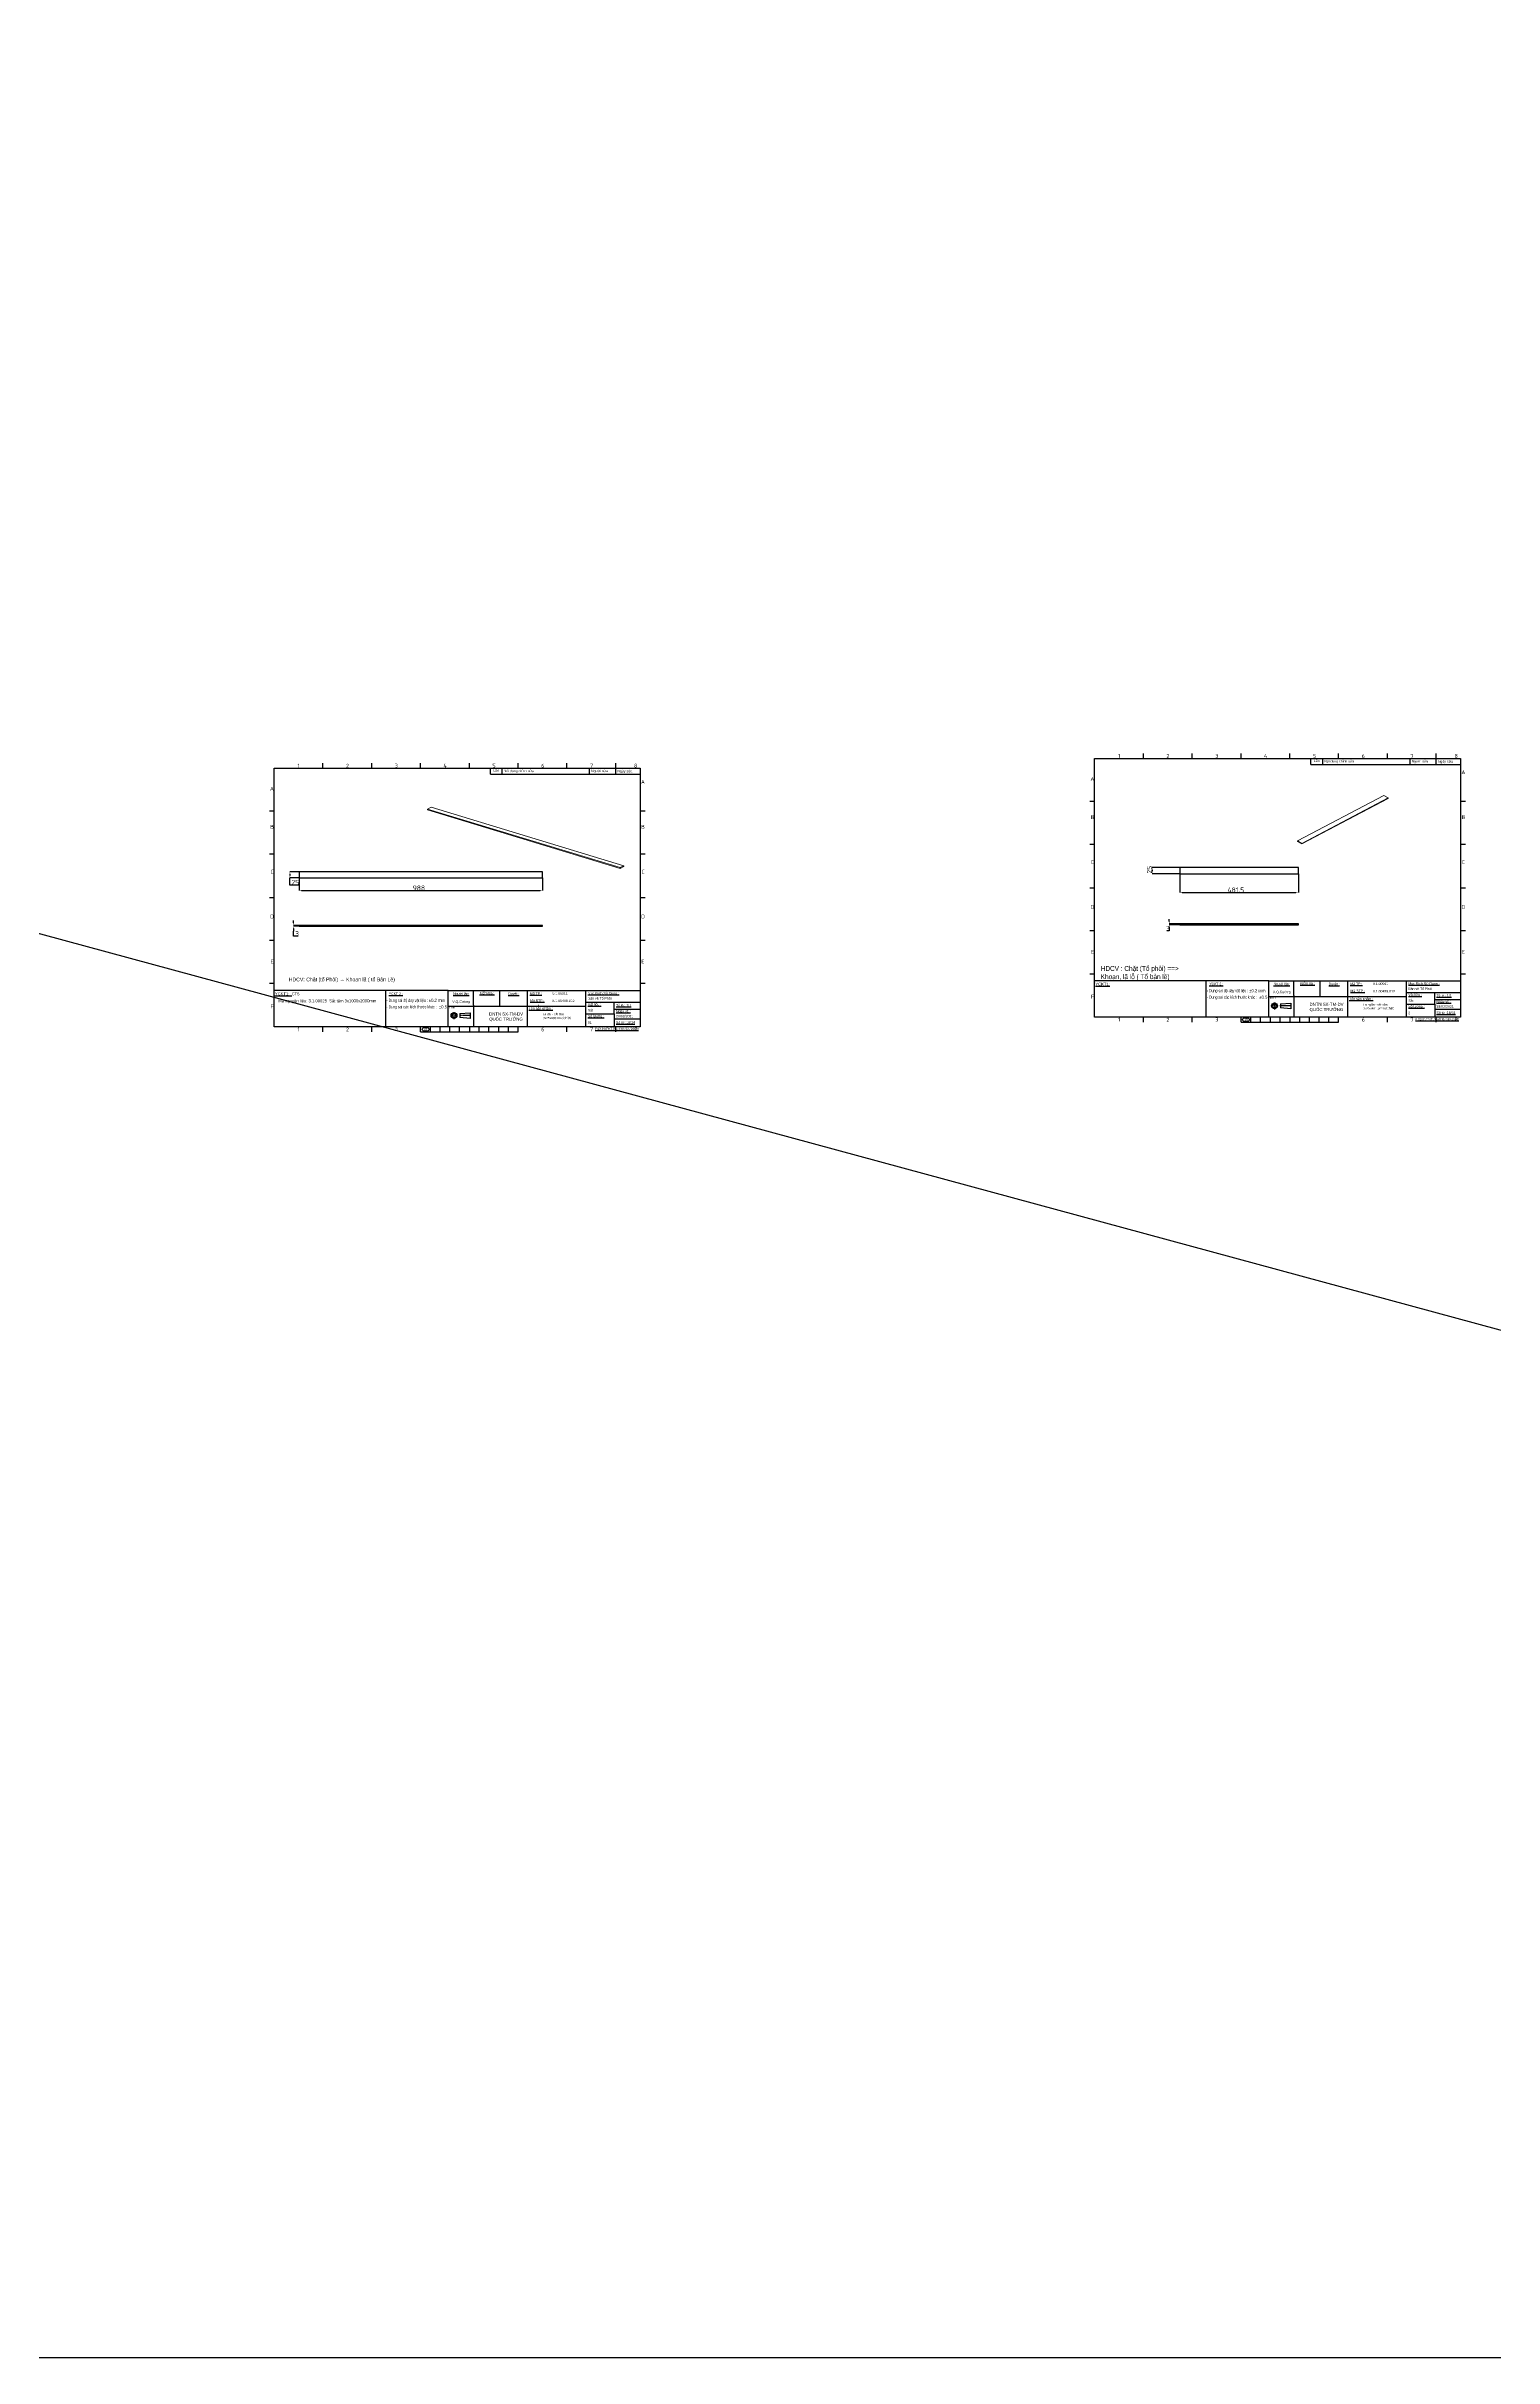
# Model space of a CAD drawing. Header units: millimetres. Extents: x -205945 to -46279, y 28253 to 108078.
# Drawn here: x -88044 to -82172, y 28253 to 37634 of the extents above; entities that cross this region are included whole.
import ezdxf

# ---------------------------------------------------------------- set-up
doc = ezdxf.new("R2010")
doc.units = ezdxf.units.MM
doc.header["$PDMODE"] = 2
for name, pattern in [('CENTER', [2, 1.25, -0.25, 0.25, -0.25]), ('CENTERX2', [4, 2.5, -0.5, 0.5, -0.5]), ('CONTPVMNIL', [0])]:
    doc.linetypes.add(name, pattern=pattern)
doc.layers.get('0').update_dxf_attribs({"linetype": 'CONTPVMNIL'})
doc.layers.get('DEFPOINTS').update_dxf_attribs({"color": 6})
for name, color, linetype in [('CENTER', 1, 'CENTERX2'), ('FRAME050', 6, 'Continuous'), ('MAIN', 7, 'Continuous')]:
    doc.layers.add(name, color=color, linetype=linetype)
doc.styles.add('ISOCP', font='isocp')
doc.styles.add('SLDTEXTSTYLE3', font='TXT', dxfattribs={"width": 0.65, "bigfont": 'bigfont'})
doc.styles.get("Standard").update_dxf_attribs({"font": 'isocp.shx'})
doc.styles.add('style1', font='arial.ttf', dxfattribs={"width": 0.75})
doc.dimstyles.new('Dim20$0', dxfattribs={"dimtxt": 20, "dimasz": 10, "dimexe": 0, "dimexo": 0, "dimgap": 0.6, "dimtad": 1, "dimtoh": 1, "dimdsep": 46, "dimtxsty": 'ISOCP', "dimcen": 0, "dimclrd": 3, "dimclre": 3, "dimclrt": 7, "dimadec": 3, "dimazin": 2, "dimtp": 0.05, "dimtm": 0.05, "dimtfac": 0.7, "dimtofl": 0, "dimtmove": 0, "dimatfit": 3, "dimfxl": 0, "dimtolj": 1, "dimarcsym": 0})

# ---------------------------------------------------------------- blocks, each defined once
blk = doc.blocks.new('ẢERHAEEH')
at = {"layer": 'FRAME050'}
for p, q in [((-261.4, 214), (-261.4, 217.9)), ((-221.8, 214), (-221.8, 217.9)), ((-182.2, 214), (-182.2, 217.9)), ((-142.6, 214), (-142.6, 217.9)), ((-103, 214), (-103, 217.9)), ((-63.4, 214), (-63.4, 217.9)), ((-23.8, 214), (-23.8, 217.9)), ((-301, 179), (-304.9, 179)), ((0, 179), (-4, 179)), ((-301, 144), (-304.9, 144)), ((0, 144), (-4, 144)), ((-304.9, 109), (-301, 109)), ((-4, 109), (0, 109)), ((-301, 74), (-304.9, 74)), ((0, 74), (-4, 74)), ((-301, 39), (-304.9, 39)), ((0, 39), (-4, 39)), ((-261.4, 0), (-261.4, 4)), ((-221.8, 0), (-221.8, 4)), ((-182.2, 0), (-182.2, 4)), ((-182.2, 0), (-103, 0)), ((-174.2, 0), (-174.2, 4)), ((-166.3, 0), (-166.3, 4)), ((-158.4, 0), (-158.4, 4)), ((-150.5, 0), (-150.5, 4)), ((-142.6, 4), (-142.6, 0)), ((-134.6, 0), (-134.6, 4)), ((-126.7, 0), (-126.7, 4)), ((-118.8, 0), (-118.8, 4)), ((-110.9, 0), (-110.9, 4)), ((-103, 0), (-103, 4)), ((-63.4, 0), (-63.4, 4)), ((-23.8, 0), (-23.8, 4))]:
    blk.add_line(p, q, dxfattribs=at)
at = {"layer": 'MAIN', "color": 7, "linetype": 'Continuous'}
blk.add_lwpolyline([(-301, 214), (-4, 214), (-4, 4), (-301, 4)], close=True, dxfattribs=at)
at = {"layer": 'FRAME050', "style": 'ISOCP'}
for s, p in [('1', (-282, 214.4)), ('2', (-242.7, 214.3)), ('3', (-203.1, 214.4)), ('4', (-163.6, 214.4)), ('5', (-123.9, 214.4)), ('6', (-84.3, 214.3)), ('7', (-44.7, 214.4)), ('8', (-9, 214.4)), ('A', (-304.4, 195.6)), ('A', (-3.4, 201.2)), ('B', (-304.2, 164.7)), ('B', (-3.2, 164.7)), ('C', (-304, 128.3)), ('C', (-3, 128.3)), ('D', (-304.3, 91.9)), ('D', (-3.3, 91.9)), ('E', (-304, 55.4)), ('E', (-3.1, 55.4)), ('F', (-304, 19)), ('1', (-282, 0.4)), ('2', (-242.7, 0.3)), ('3', (-203.1, 0.5)), ('6', (-84.3, 0.3)), ('7', (-44.7, 0.4)), ('8', (-9, 0.4))]:
    blk.add_text(s, height=3.17, dxfattribs=at).set_placement(p)
blk = doc.blocks.new('*D492')
at = {"color": 3, "lineweight": -2, "ltscale": 30, "transparency": 16777216}
for p, q in [((-87041.5, 34075.4), (-87041.5, 34085.4)), ((-87018.4, 34065.4), (-87041.5, 34065.4)), ((-87018.4, 34062.4), (-87041.5, 34062.4)), ((-87041.5, 34052.4), (-87041.5, 34042.4)), ((-87041.5, 34022), (-87041.5, 34042.4)), ((-87021.5, 34022), (-87041.5, 34022))]:
    blk.add_line(p, q, dxfattribs=at)
at = {"color": 3, "ltscale": 30, "transparency": 16777216}
for points in [[(-87043.2, 34075.4), (-87039.9, 34075.4), (-87041.5, 34065.4)], [(-87043.2, 34052.4), (-87039.9, 34052.4), (-87041.5, 34062.4)]]:
    blk.add_solid(points, dxfattribs=at)
at = {"layer": 'DEFPOINTS', "color": 0, "ltscale": 30, "transparency": 16777216}
for p in [(-87041.5, 34062.4), (-87018.4, 34065.4), (-87018.4, 34062.4)]:
    blk.add_point(p, dxfattribs=at)
at = {"color": 7, "ltscale": 30, "transparency": 16777216, "insert": (-87026.5, 34032.6), "char_height": 20, "attachment_point": 5, "style": 'ISOCP'}
blk.add_mtext('\\A1;3', dxfattribs=at)
blk = doc.blocks.new('*D493')
at = {"color": 3, "lineweight": -2, "ltscale": 30, "transparency": 16777216}
for p, q in [((-87018.4, 34283.1), (-87055.6, 34283.1)), ((-87055.6, 34273.1), (-87055.6, 34268.1)), ((-87018.4, 34258.1), (-87055.6, 34258.1)), ((-87055.6, 34229.6), (-87055.6, 34258.1)), ((-87021.1, 34229.6), (-87055.6, 34229.6))]:
    blk.add_line(p, q, dxfattribs=at)
at = {"color": 3, "ltscale": 30, "transparency": 16777216}
for points in [[(-87057.3, 34273.1), (-87053.9, 34273.1), (-87055.6, 34283.1)], [(-87057.3, 34268.1), (-87053.9, 34268.1), (-87055.6, 34258.1)]]:
    blk.add_solid(points, dxfattribs=at)
at = {"layer": 'DEFPOINTS', "color": 0, "ltscale": 30, "transparency": 16777216}
for p in [(-87055.6, 34258.1), (-87018.4, 34283.1), (-87018.4, 34258.1)]:
    blk.add_point(p, dxfattribs=at)
at = {"color": 7, "ltscale": 30, "transparency": 16777216, "insert": (-87033.3, 34240.2), "char_height": 20, "attachment_point": 5, "style": 'ISOCP'}
blk.add_mtext('\\A1;25', dxfattribs=at)
blk = doc.blocks.new('*D497')
at = {"color": 3, "lineweight": -2, "ltscale": 30, "transparency": 16777216}
for p, q in [((-87018.4, 34258.1), (-87018.4, 34207)), ((-86030.4, 34258.1), (-86030.4, 34207)), ((-87008.4, 34207), (-86040.4, 34207))]:
    blk.add_line(p, q, dxfattribs=at)
at = {"color": 3, "ltscale": 30, "transparency": 16777216}
for points in [[(-87008.4, 34208.7), (-87008.4, 34205.3), (-87018.4, 34207)], [(-86040.4, 34208.7), (-86040.4, 34205.3), (-86030.4, 34207)]]:
    blk.add_solid(points, dxfattribs=at)
at = {"layer": 'DEFPOINTS', "color": 0, "ltscale": 30, "transparency": 16777216}
for p in [(-87018.4, 34258.1, 0), (-86030.4, 34258.1, 0), (-86030.4, 34207)]:
    blk.add_point(p, dxfattribs=at)
at = {"color": 7, "ltscale": 30, "transparency": 16777216, "insert": (-86532.2, 34217.6), "char_height": 20, "attachment_point": 5, "style": 'ISOCP'}
blk.add_mtext('\\A1;988', dxfattribs=at)
blk = doc.blocks.new('*D494')
at = {"color": 3, "lineweight": -2, "ltscale": 30, "transparency": 16777216}
for p, q in [((-83445.9, 34300.5), (-83558, 34300.5)), ((-83558, 34290.5), (-83558, 34285.5)), ((-83445.9, 34275.5), (-83558, 34275.5))]:
    blk.add_line(p, q, dxfattribs=at)
at = {"color": 3, "ltscale": 30, "transparency": 16777216}
for points in [[(-83559.6, 34290.5), (-83556.3, 34290.5), (-83558, 34300.5)], [(-83559.6, 34285.5), (-83556.3, 34285.5), (-83558, 34275.5)]]:
    blk.add_solid(points, dxfattribs=at)
at = {"layer": 'DEFPOINTS', "color": 0, "ltscale": 30, "transparency": 16777216}
for p in [(-83558, 34275.5), (-83445.9, 34300.5, 0), (-83445.9, 34275.5, 0)]:
    blk.add_point(p, dxfattribs=at)
at = {"color": 7, "ltscale": 30, "transparency": 16777216, "insert": (-83568.6, 34291.6), "char_height": 20, "attachment_point": 5, "rotation": 90, "style": 'ISOCP'}
blk.add_mtext('\\A1;25', dxfattribs=at)
blk = doc.blocks.new('*D495')
at = {"color": 3, "lineweight": -2, "ltscale": 30, "transparency": 16777216}
for p, q in [((-83445.9, 34275.5), (-83445.9, 34198.9)), ((-82964.4, 34275.5), (-82964.4, 34198.9)), ((-83435.9, 34198.9), (-82974.4, 34198.9))]:
    blk.add_line(p, q, dxfattribs=at)
at = {"color": 3, "ltscale": 30, "transparency": 16777216}
for points in [[(-83435.9, 34200.6), (-83435.9, 34197.3), (-83445.9, 34198.9)], [(-82974.4, 34200.6), (-82974.4, 34197.3), (-82964.4, 34198.9)]]:
    blk.add_solid(points, dxfattribs=at)
at = {"layer": 'DEFPOINTS', "color": 0, "ltscale": 30, "transparency": 16777216}
for p in [(-83445.9, 34275.5), (-82964.4, 34275.5, 0), (-82964.4, 34198.9)]:
    blk.add_point(p, dxfattribs=at)
at = {"color": 7, "ltscale": 30, "transparency": 16777216, "insert": (-83218.1, 34209.5), "char_height": 20, "attachment_point": 5, "style": 'ISOCP'}
blk.add_mtext('\\A1;481.5', dxfattribs=at)
blk = doc.blocks.new('*D496')
at = {"color": 3, "lineweight": -2, "ltscale": 30, "transparency": 16777216}
for p, q in [((-83488.5, 34081.5), (-83488.5, 34091.5)), ((-83445.9, 34071.5), (-83488.5, 34071.5)), ((-83445.9, 34068.5), (-83488.5, 34068.5)), ((-83488.5, 34058.5), (-83488.5, 34043.1)), ((-83488.5, 34043.1), (-83497.9, 34043.1))]:
    blk.add_line(p, q, dxfattribs=at)
at = {"color": 3, "ltscale": 30, "transparency": 16777216}
for points in [[(-83490.2, 34081.5), (-83486.8, 34081.5), (-83488.5, 34071.5)], [(-83490.2, 34058.5), (-83486.8, 34058.5), (-83488.5, 34068.5)]]:
    blk.add_solid(points, dxfattribs=at)
at = {"layer": 'DEFPOINTS', "color": 0, "ltscale": 30, "transparency": 16777216}
for p in [(-83488.5, 34068.5), (-83445.9, 34071.5, 0), (-83445.9, 34068.5, 0)]:
    blk.add_point(p, dxfattribs=at)
at = {"color": 7, "ltscale": 30, "transparency": 16777216, "insert": (-83493.5, 34053.7), "char_height": 20, "attachment_point": 5, "style": 'ISOCP'}
blk.add_mtext('\\A1;3', dxfattribs=at)

msp = doc.modelspace()

# ---------------------------------------------------------------- linework, layer by layer
at = {"ltscale": 30}
msp.add_line((-135875.365, 47014.308), (-66788.624, 28252.757), dxfattribs=at)
at = {"color": 0, "linetype": 'Continuous', "lineweight": 0, "extrusion": (-1.11022e-16, 0.919297, 0.393565)}
for p, q in [((-86482.474, 34545.486, 0), (-86497.76, 34537.7, 0)), ((-86497.76, 34537.7, 0), (-86497.76, 34534.942, 0)), ((-86497.76, 34537.7, 0), (-85715.95, 34299.954, 0)), ((-85715.95, 34297.196, 0), (-86497.76, 34534.942, 0)), ((-85700.664, 34307.74, 0), (-86482.474, 34545.486, 0)), ((-85715.95, 34299.954, 0), (-85700.664, 34307.74, 0)), ((-85700.664, 34304.982, 0), (-85715.95, 34297.196, 0)), ((-85715.95, 34299.954, 0), (-85715.95, 34297.196, 0)), ((-85700.664, 34307.74, 0), (-85700.664, 34304.982, 0))]:
    msp.add_line(p, q, dxfattribs=at)
at = {"color": 0, "linetype": 'Continuous', "lineweight": 0, "extrusion": (-1.11022e-16, 0.830102, 0.557611)}
for p, q in [((-82617.333, 34593.056, 0), (-82967.458, 34408.745, 0)), ((-82950.296, 34398.608, 0), (-82600.172, 34582.919, 0)), ((-82600.172, 34580.429, 0), (-82950.296, 34396.118, 0)), ((-82600.172, 34582.919, 0), (-82617.333, 34593.056, 0)), ((-82600.172, 34582.919, 0), (-82600.172, 34580.429, 0)), ((-82967.458, 34408.745, 0), (-82967.458, 34406.255, 0)), ((-82967.458, 34408.745, 0), (-82950.296, 34398.608, 0)), ((-82950.296, 34396.118, 0), (-82967.458, 34406.255, 0)), ((-82950.296, 34398.608, 0), (-82950.296, 34396.118, 0))]:
    msp.add_line(p, q, dxfattribs=at)
for p, q in [((-86413.202, 33801.962), (-87119.378, 33801.962)), ((-86668.44, 33801.962), (-86668.44, 33653.997)), ((-86205.676, 33801.962), (-86205.676, 33737.449)), ((-85854.733, 33754.199), (-85854.733, 33801.962)), ((-83084.739, 33841.182), (-83790.915, 33841.182)), ((-83339.976, 33841.182), (-83339.976, 33693.217)), ((-83084.739, 33776.669), (-82763.959, 33776.669)), ((-82982.762, 33780.771), (-82982.762, 33693.217)), ((-82877.213, 33841.182), (-82877.213, 33776.669)), ((-82718.396, 33780.771), (-82717.755, 33780.771)), ((-82526.27, 33793.419), (-82526.27, 33841.182)), ((-86413.202, 33737.449), (-86092.422, 33737.449)), ((-86311.225, 33741.551), (-86311.225, 33653.997)), ((-86046.859, 33741.551), (-86046.218, 33741.551)), ((-85739.532, 33726.063), (-85634.378, 33726.063)), ((-85739.532, 33686.849), (-85634.378, 33686.849)), ((-82411.069, 33765.283), (-82305.915, 33765.283)), ((-82411.069, 33726.069), (-82305.915, 33726.069))]:
    msp.add_line(p, q)
at = {"ltscale": 3}
for p, q in [((-82763.959, 33776.669), (-82526.27, 33776.669)), ((-86092.422, 33737.449), (-85854.733, 33737.449))]:
    msp.add_line(p, q, dxfattribs=at)
at = {"linetype": 'ByBlock'}
for p, q in [((-85739.532, 33706.797), (-85739.532, 33653.997)), ((-82411.069, 33746.017), (-82411.069, 33693.217))]:
    msp.add_line(p, q, dxfattribs=at)
at = {"ltscale": 30}
msp.add_lwpolyline([(-135875.365, 47014.308), (-66788.624, 47014.308), (-66788.624, 28252.757), (-135875.365, 28252.757)], close=True, dxfattribs=at)
at = {"ltscale": 30, "elevation": 0}
for points in [[(-86030.361, 34258.1), (-86030.361, 34283.1), (-87018.361, 34283.1), (-87018.361, 34258.1)], [(-83445.896, 34275.498), (-82964.396, 34275.498), (-82964.396, 34300.498), (-83445.896, 34300.498)], [(-87018.361, 34062.42), (-86030.361, 34062.42), (-86030.361, 34065.42), (-87018.361, 34065.42)], [(-83445.896, 34068.538), (-82964.396, 34068.538), (-82964.396, 34071.538), (-83445.896, 34071.538)]]:
    msp.add_lwpolyline(points, close=True, dxfattribs=at)
at = {"color": 1}
for centre in [(-83176.651, 33683.087), (-86505.114, 33643.868)]:
    msp.add_ellipse(centre, major_axis=(-14.053, 0), ratio=0.55171628, dxfattribs=at)
at = {"layer": 'CENTER', "color": 1, "linetype": 'CENTER', "ltscale": 0.05}
for p, q in [((-86375.687, 33699.631), (-86404.209, 33699.631)), ((-86389.948, 33713.893), (-86389.948, 33685.37)), ((-83047.224, 33738.851), (-83075.746, 33738.851)), ((-83061.485, 33753.112), (-83061.485, 33724.59))]:
    msp.add_line(p, q, dxfattribs=at)
at = {"layer": 'CENTER'}
for p, q in [((-86321.58, 33699.631), (-86367.796, 33699.631)), ((-82993.116, 33738.851), (-83039.333, 33738.851))]:
    msp.add_line(p, q, dxfattribs=at)
at = {"layer": 'MAIN'}
for p, q in [((-82913.725, 34719.217), (-82913.725, 34743.217)), ((-82913.725, 34719.217), (-82305.915, 34719.217)), ((-82865.725, 34719.217), (-82865.725, 34743.217)), ((-82511.587, 34719.217), (-82511.587, 34743.217)), ((-82404.915, 34719.217), (-82404.915, 34743.217)), ((-86242.188, 34679.997), (-86242.188, 34703.997)), ((-86242.188, 34679.997), (-85634.378, 34679.997)), ((-86194.188, 34679.997), (-86194.188, 34703.997)), ((-85840.05, 34679.997), (-85840.05, 34703.997)), ((-85733.378, 34679.997), (-85733.378, 34703.997)), ((-86413.202, 33801.962), (-85634.378, 33801.962)), ((-86413.202, 33737.449), (-86413.202, 33801.962)), ((-86311.225, 33741.551), (-86311.225, 33801.962)), ((-86092.422, 33754.199), (-86092.422, 33801.962)), ((-83084.739, 33841.182), (-82305.915, 33841.182)), ((-83084.739, 33776.669), (-83084.739, 33841.182)), ((-83084.739, 33693.217), (-83084.739, 33776.669)), ((-82982.762, 33780.771), (-82982.762, 33841.182)), ((-82763.959, 33793.419), (-82763.959, 33841.182)), ((-82763.959, 33746.017), (-82763.959, 33793.419)), ((-82526.27, 33793.419), (-82305.915, 33793.419)), ((-82526.27, 33746.017), (-82526.27, 33793.419)), ((-82411.069, 33746.017), (-82411.069, 33793.419)), ((-86413.202, 33653.997), (-86413.202, 33737.449)), ((-86365.974, 33707.472), (-86323.835, 33711.393)), ((-86365.974, 33707.472), (-86365.974, 33691.791)), ((-86323.835, 33687.87), (-86365.974, 33691.791)), ((-86323.835, 33711.393), (-86323.835, 33687.87)), ((-86092.422, 33706.797), (-86092.422, 33754.199)), ((-86092.422, 33653.997), (-86092.422, 33706.797)), ((-85854.733, 33754.199), (-85634.378, 33754.199)), ((-85854.733, 33706.797), (-85854.733, 33754.199)), ((-85854.733, 33706.797), (-85739.532, 33706.797)), ((-85854.733, 33653.997), (-85854.733, 33706.797)), ((-85739.532, 33706.797), (-85739.532, 33754.199)), ((-85733.78, 33706.797), (-85733.57, 33706.797)), ((-83037.511, 33746.692), (-82995.371, 33750.612)), ((-83037.511, 33746.692), (-83037.511, 33731.01)), ((-82995.371, 33727.09), (-83037.511, 33731.01)), ((-82995.371, 33750.612), (-82995.371, 33727.09)), ((-82763.959, 33693.217), (-82763.959, 33746.017)), ((-82526.27, 33746.017), (-82411.069, 33746.017)), ((-82526.27, 33693.217), (-82526.27, 33746.017)), ((-82405.316, 33746.017), (-82405.107, 33746.017))]:
    msp.add_line(p, q, dxfattribs=at)
for centre, radius in [((-86389.948, 33699.631), 11.761), ((-86389.948, 33699.631), 7.841), ((-83061.485, 33738.851), 11.761), ((-83061.485, 33738.851), 7.841)]:
    msp.add_circle(centre, radius, dxfattribs=at)

# ---------------------------------------------------------------- block references
at = {"xscale": 5, "yscale": 5, "zscale": 5}
for p in [(-85614.578, 33634.197), (-82286.115, 33673.417)]:
    msp.add_blockref('ẢERHAEEH', p, dxfattribs=at)

# ---------------------------------------------------------------- texts
at = {"attachment_point": 1}
for s, insert, char_height, width in [('{\\fArial|b0|i0|c0|p34;Lần}', (-82901.642, 34738.484), 10, 24.50884), ('{\\fArial|b0|i0|c0|p34;Lần}', (-86230.105, 34699.264), 10, 24.50884), ('{\\fArial|b0|i0|c0|p34;\\LYCKT1:\\l  CT5}', (-87116.426, 33793.982), 12, 189.63575), ('{\\fArial|b0|i0|c0|p34;\\LYCKT1:}', (-83787.963, 33833.202), 12, 28.97216), ('{\\fArial|b0|i0|c0|p34;29/03/2021}', (-85732.728, 33702.271), 10, 11.98235), ('{\\LF.03.01/PKT.Rev1(10/08/2020)}', (-82489.076, 33689.489), 9, 28.97216), ('{\\fArial|b0|i0|c0|p34;29/03/2021}', (-82404.265, 33741.491), 10, 11.98235), ('{\\LF.03.01/PKT.Rev1(10/08/2020)}', (-85817.539, 33650.269), 9, 28.97216)]:
    msp.add_mtext(s, dxfattribs=dict(at, insert=insert, char_height=char_height, width=width))
at = {"color": 0, "attachment_point": 1, "style": 'SLDTEXTSTYLE3'}
for s, insert, char_height, width in [('{\\fArial|b0|i0|c0|p34;\\W1;\\C256;Nội dung chỉnh sửa}', (-82859.025, 34736.831), 10, 183.25343), ('{\\fArial|b0|i0|c0|p34;\\W1;\\C256;Người sửa}', (-82504.887, 34736.831), 10, 183.25343), ('{\\fArial|b0|i0|c0|p34;\\W1;\\C256;Ngày sửa}', (-82398.215, 34735.964), 10, 183.25343), ('{\\fArial|b0|i0|c0|p34;\\W1;\\C256;Nội dung chỉnh sửa}', (-86187.489, 34697.611), 10, 183.25343), ('{\\fArial|b0|i0|c0|p34;\\W1;\\C256;Người sửa}', (-85833.35, 34697.611), 10, 183.25343), ('{\\fArial|b0|i0|c0|p34;\\W1;\\C256;Ngày sửa}', (-85726.679, 34696.744), 10, 183.25343), ('{\\fArial|b0|i0|c0|p34;\\W1;\\L\\C256;YCKT 2 :}', (-86654.208, 33793.626), 10, 69.4708), ('{\\fArial|b0|i0|c0|p34;\\W1;\\L\\C256;Người lập:}', (-86393.619, 33793.626), 10, 69.4708), ('{\\fArial|b0|i0|c0|p34;\\W1;\\L\\C256;Kiểm tra :}', (-86285.991, 33796.048), 10, 69.4708), ('{\\fArial|b0|i0|c0|p34;\\W1;\\L\\C256;Duyệt :}', (-86169.755, 33793.626), 10, 69.4708), ('{\\fArial|b0|i0|c0|p34;\\W1;\\L\\C256;Mã TP :}', (-86082.185, 33794.342), 10, 69.4708), ('{\\fArial|b0|i0|c0|p34;\\W1;\\C256;9.1.00911}', (-85990.541, 33794.488), 10, 69.4708), ('{\\fArial|b0|i0|c0|p34;\\W1;\\L\\C256;Mục Đích Sử Dụng :}', (-85846.764, 33795.252), 10, 132.60042), ('{\\fArial|b0|i0|c0|p34;\\W1;\\C256;Bản vẽ Tổ Phôi}', (-85846.764, 33774.486), 10, 132.60042), ('{\\fArial|b0|i0|c0|p34; - Dung sai độ dày vật liệu : \\W0.933;%%P0.2 mm}', (-83339.429, 33807.107), 12.5, 402.93533), ('{\\fArial|b0|i0|c0|p34; - Dung sai các kích thước khác : \\W0.933; %%P0.5 mm}', (-83339.429, 33780.84), 12.5, 402.93533), ('{\\fArial|b0|i0|c0|p34;\\W1;\\L\\C256;YCKT 2 :}', (-83325.745, 33832.846), 10, 69.4708), ('{\\fArial|b0|i0|c0|p34;\\W1;\\C256;V.Q.Cường}', (-83068.053, 33800.589), 10, 69.4708), ('{\\fArial|b0|i0|c0|p34;\\W1;\\L\\C256;Người lập:}', (-83065.156, 33832.846), 10, 69.4708), ('{\\fArial|b0|i0|c0|p34;\\W1;\\L\\C256;Kiểm tra :}', (-82957.528, 33835.268), 10, 69.4708), ('{\\fArial|b0|i0|c0|p34;\\W1;\\L\\C256;Duyệt :}', (-82841.292, 33832.846), 10, 69.4708), ('{\\fArial|b0|i0|c0|p34;\\W1;\\L\\C256;Tên sản phẩm :}', (-82757.905, 33772.904), 10, 101.78068), ('{\\fArial|b0|i0|c0|p34;\\W1;\\L\\C256;Mã TP :}', (-82753.722, 33833.561), 10, 69.4708), ('{\\fArial|b0|i0|c0|p34;\\W1;\\L\\C256;Mã BTP :}', (-82753.08, 33804.934), 10, 69.4708), ('{\\fArial|b0|i0|c0|p34;\\W1;\\C256;8.1.00499.012}', (-82662.077, 33803.489), 10, 69.4708), ('{\\fArial|b0|i0|c0|p34;\\W1;\\C256;9.1.00911}', (-82662.077, 33833.708), 10, 69.4708), ('{\\fArial|b0|i0|c0|p34;\\W1;\\L\\C256;Mục Đích Sử Dụng :}', (-82518.301, 33834.472), 10, 132.60042), ('{\\fArial|b0|i0|c0|p34;\\W1;\\L\\C256;Vật liệu :}', (-82518.301, 33789.159), 10, 69.4708), ('{\\fArial|b0|i0|c0|p34;\\W1;\\C256;Bản vẽ Tổ Phôi}', (-82518.301, 33813.705), 10, 132.60042), ('{\\fArial|b0|i0|c0|p34;\\W1;\\L\\C256;Tỷ lệ : 1/1}', (-82404.179, 33785.898), 10, 69.4708), ('{\\fArial|b0|i0|c0|p34; - Dung sai độ dày vật liệu : \\W0.933;%%P0.2 mm}', (-86667.892, 33767.888), 12.5, 402.93533), ('{\\fArial|b0|i0|c0|p34; - Dung sai các kích thước khác : \\W0.933; %%P0.5 mm}', (-86667.892, 33741.62), 12.5, 402.93533), ('{\\fArial|b0|i0|c0|p34;\\W1;\\C256;V.Q.Cường}', (-86396.516, 33761.37), 10, 69.4708), ('{\\fArial|b0|i0|c0|p34;\\W1;\\C256;DNTN SX-TM-DV QUỐC TRƯỞNG}', (-86247.493, 33712.352), 12.5, 186.26577), ('{\\fArial|b0|i0|c0|p34;\\W1;\\L\\C256;Tên sản phẩm :}', (-86086.369, 33733.685), 10, 101.78068), ('{\\fArial|b0|i0|c0|p34;\\W1;\\L\\C256;Mã BTP :}', (-86081.543, 33765.715), 10, 69.4708), ('{\\fArial|b0|i0|c0|p34;\\W1;\\C256;La dài - sắt tấm 3x25x988mm (Chặt)}', (-86029.349, 33709.202), 9, 151.21974), ('{\\fArial|b0|i0|c0|p34;\\W1;\\C256;8.1.00498.012}', (-85990.541, 33764.688), 10, 69.4708), ('{\\fArial|b0|i0|c0|p34;\\W1;\\L\\C256;Vật liệu :}', (-85846.764, 33749.939), 10, 69.4708), ('{\\fArial|b0|i0|c0|p34;\\W1;\\L\\C256;Số lượng :}', (-85846.764, 33702.537), 10, 69.4708), ('{\\fArial|b0|i0|c0|p34;\\W1;\\C256;Sắt }', (-85846.764, 33726.238), 10, 69.4708), ('{\\fArial|b0|i0|c0|p34;\\W1;\\L\\C256;Tỷ lệ : 1/1}', (-85732.642, 33746.679), 10, 69.4708), ('{\\fArial|b0|i0|c0|p34;\\W1;\\L\\C256;Ngày vẽ :}', (-85732.642, 33722.89), 10, 69.4708), ('{\\fArial|b0|i0|c0|p34;\\W1;\\L\\C256;Số tờ :16/34}', (-85732.642, 33677.155), 10, 79.96166), ('{\\fArial|b0|i0|c0|p34;\\W1;\\C256;DNTN SX-TM-DV QUỐC TRƯỞNG}', (-82919.03, 33751.572), 12.5, 186.26577), ('{\\fArial|b0|i0|c0|p34;\\W1;\\C256;La ngắn - sắt tấm 3x25x481.5mm (Chặt)}', (-82700.814, 33748.479, 0), 9, 151.21974), ('{\\fArial|b0|i0|c0|p34;\\W1;\\L\\C256;Số lượng :}', (-82518.301, 33741.757), 10, 69.4708), ('{\\fArial|b0|i0|c0|p34;\\W1;\\C256;Sắt }', (-82518.301, 33765.458), 10, 69.4708), ('{\\fArial|b0|i0|c0|p34;\\W1;\\C256;2}', (-82518.301, 33715.357), 10, 69.4708), ('{\\fArial|b0|i0|c0|p34;\\W1;\\L\\C256;Ngày vẽ :}', (-82404.179, 33762.109), 10, 69.4708), ('{\\fArial|b0|i0|c0|p34;\\W1;\\L\\C256;Số tờ :18/34}', (-82404.179, 33716.374), 10, 79.72743), ('{\\fArial|b0|i0|c0|p34;\\W1;\\C256;01}', (-85846.764, 33676.137), 10, 69.4708)]:
    msp.add_mtext(s, dxfattribs=dict(at, insert=insert, char_height=char_height, width=width))
at = {"ltscale": 30, "attachment_point": 1, "style": 'style1'}
for s, insert, char_height, width in [('HDCV : Chặt (Tổ phôi) ==> Khoan, lã lỗ ( Tổ bản lề)', (-83766.304, 33900.911, 0), 20, 278.41232), ('{\\W1;HDCV: Chặt (tổ Phôi) → Khoan lã ( tổ Bản Lề)}', (-87060.517, 33853.702), 15, 561.7738), ('{\\W1;Mã nguyên liệu: 3.1.00025  Sắt tấm 3x1000x2000mm}', (-87102.981, 33765.61, 0), 12, 403.52108)]:
    msp.add_mtext(s, dxfattribs=dict(at, insert=insert, char_height=char_height, width=width))
at = {"color": 7, "char_height": 10, "width": 24.50884, "attachment_point": 1}
for insert in [(-83182.132, 33688.558), (-86510.595, 33649.338)]:
    msp.add_mtext('01', dxfattribs=dict(at, insert=insert))

# ---------------------------------------------------------------- dimensions: what is measured, and where the dimension line sits
at = {"ltscale": 30}
for base, p1, p2, picture, middle in [((-87055.604, 34258.1, 0), (-87018.361, 34283.1, 0), (-87018.361, 34258.1, 0), '*D493', (-87055.604, 34229.598, 0)), ((-87041.519, 34062.42, 0), (-87018.361, 34065.42, 0), (-87018.361, 34062.42, 0), '*D492', (-87041.519, 34022.047, 0))]:
    dim = msp.add_linear_dim(base=base, p1=p1, p2=p2, angle=90, dimstyle='Dim20$0', override={"dimtmove": 1}, dxfattribs=at)
    dim.commit()
    dim.dimension.update_dxf_attribs({"geometry": picture, "text_midpoint": middle, "dimtype": 160})
for base, p1, p2, picture, middle in [((-86030.361, 34206.988), (-87018.361, 34258.1, 0), (-86030.361, 34258.1, 0), '*D497', (-86532.225, 34206.988)), ((-82964.396, 34198.925), (-83445.896, 34275.498), (-82964.396, 34275.498, 0), '*D495', (-83218.088, 34198.925))]:
    dim = msp.add_linear_dim(base=base, p1=p1, p2=p2, dimstyle='Dim20$0', dxfattribs=at)
    dim.commit()
    dim.dimension.update_dxf_attribs({"geometry": picture, "text_midpoint": middle, "dimtype": 160})
for base, p1, p2, picture, middle in [((-83557.963, 34275.498), (-83445.896, 34300.498, 0), (-83445.896, 34275.498, 0), '*D494', (-83557.963, 34291.552)), ((-83488.497, 34068.538), (-83445.896, 34071.538, 0), (-83445.896, 34068.538, 0), '*D496', (-83493.511, 34043.124))]:
    dim = msp.add_linear_dim(base=base, p1=p1, p2=p2, angle=90, dimstyle='Dim20$0', dxfattribs=at)
    dim.commit()
    dim.dimension.update_dxf_attribs({"geometry": picture, "text_midpoint": middle, "dimtype": 160})

doc.saveas('drawing.dxf')
